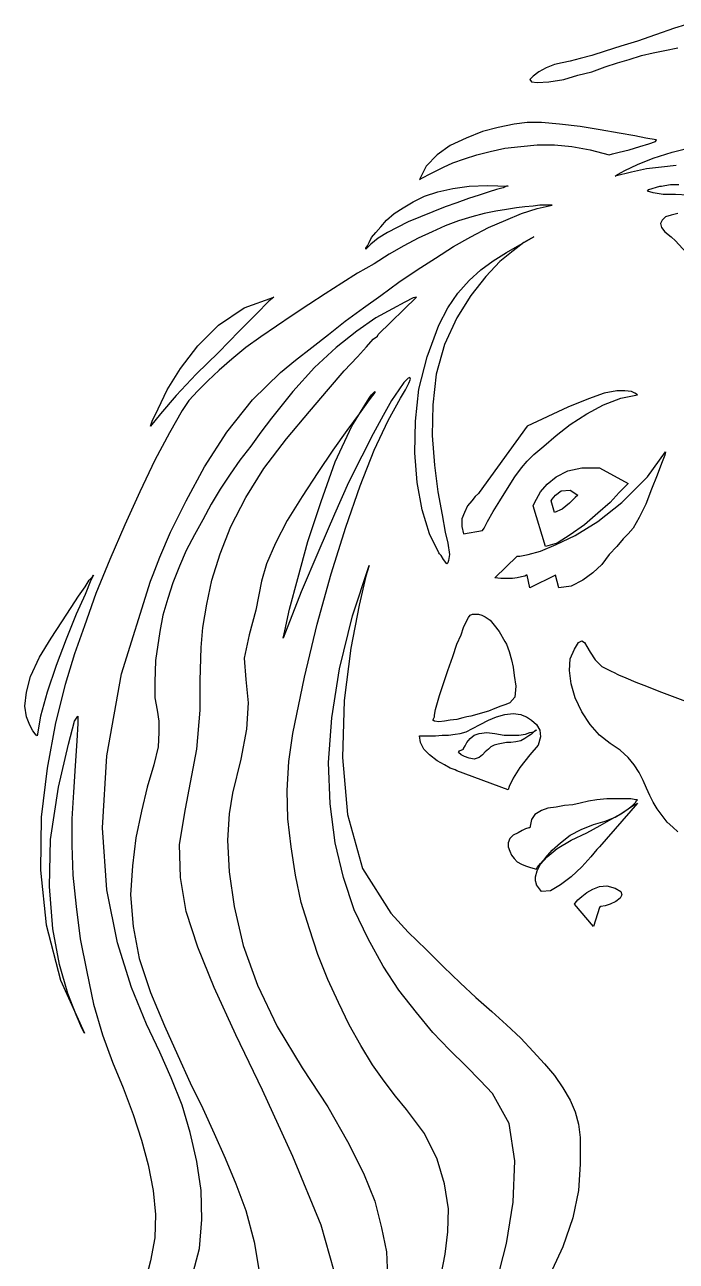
# Model space of a CAD drawing. Header units: millimetres. Extents: x -1542.5 to -1541.47, y 1782.13 to 1783.9.
# Drawn here: x -1542.1528 to -1542.0113, y 1783.5374 to 1783.8058 of the extents above; entities that cross this region are included whole.
import ezdxf

# ---------------------------------------------------------------- set-up
doc = ezdxf.new("R2010")
doc.units = ezdxf.units.MM
doc.header["$LTSCALE"] = 10
doc.layers.add('Humanos', color=2, linetype='Continuous')

msp = doc.modelspace()

# ---------------------------------------------------------------- linework, layer by layer
at = {"layer": 'Humanos'}
for points in [[(-1542.00937, 1783.80578), (-1542.01171, 1783.80507), (-1542.01584, 1783.80362), (-1542.01979, 1783.80219), (-1542.02338, 1783.80111), (-1542.0268, 1783.80003), (-1542.02967, 1783.79913), (-1542.03219, 1783.79842), (-1542.03435, 1783.79787), (-1542.03614, 1783.79751), (-1542.03776, 1783.79716), (-1542.03956, 1783.79644), (-1542.04117, 1783.79554), (-1542.04243, 1783.79464), (-1542.04315, 1783.79392), (-1542.04279, 1783.79338), (-1542.04153, 1783.79321), (-1542.03901, 1783.79338), (-1542.03578, 1783.79392), (-1542.03273, 1783.79482), (-1542.02967, 1783.79554), (-1542.0268, 1783.79662), (-1542.0241, 1783.79751), (-1542.02159, 1783.79823), (-1542.01889, 1783.79913), (-1542.01637, 1783.79967), (-1542.01386, 1783.80022), (-1542.01099, 1783.80075)], [(-1542.01709, 1783.78099), (-1542.01799, 1783.78116), (-1542.02033, 1783.7817), (-1542.02374, 1783.78224), (-1542.02787, 1783.78296), (-1542.03219, 1783.78368), (-1542.03668, 1783.78422), (-1542.04063, 1783.78458), (-1542.04369, 1783.78458), (-1542.04657, 1783.78422), (-1542.04998, 1783.7835), (-1542.05339, 1783.7826), (-1542.05699, 1783.78116), (-1542.0604, 1783.77954), (-1542.06328, 1783.77757), (-1542.06561, 1783.77505), (-1542.06705, 1783.77218), (-1542.06687, 1783.77236), (-1542.06615, 1783.77272), (-1542.06508, 1783.77325), (-1542.06364, 1783.77398), (-1542.06184, 1783.77487), (-1542.05986, 1783.77577), (-1542.05735, 1783.77667), (-1542.05465, 1783.77757), (-1542.05178, 1783.77829), (-1542.04854, 1783.779), (-1542.04512, 1783.77937), (-1542.04153, 1783.77973), (-1542.03776, 1783.77973), (-1542.03399, 1783.77937), (-1542.03003, 1783.77864), (-1542.0259, 1783.77757), (-1542.02518, 1783.77775), (-1542.02374, 1783.77811), (-1542.02159, 1783.77864), (-1542.01925, 1783.77937), (-1542.01727, 1783.7799), (-1542.01584, 1783.78045), (-1542.01565, 1783.7808), (-1542.01709, 1783.78099)], [(-1542.02464, 1783.77289), (-1542.0241, 1783.77325), (-1542.02249, 1783.77415), (-1542.01979, 1783.77541), (-1542.01637, 1783.77685), (-1542.01224, 1783.77811), (-1542.00739, 1783.77937)], [(-1542.01135, 1783.77524), (-1542.01458, 1783.77487), (-1542.01781, 1783.77451), (-1542.02104, 1783.77379), (-1542.02464, 1783.77289)], [(-1542.04783, 1783.77074), (-1542.04818, 1783.77074), (-1542.0489, 1783.77038), (-1542.05034, 1783.77002), (-1542.05196, 1783.76949), (-1542.05411, 1783.76876), (-1542.05645, 1783.76804), (-1542.05897, 1783.76714), (-1542.06148, 1783.76625), (-1542.06418, 1783.76517), (-1542.06687, 1783.76409), (-1542.06957, 1783.76301), (-1542.07191, 1783.76175), (-1542.07406, 1783.76067), (-1542.07604, 1783.75942), (-1542.07766, 1783.75816), (-1542.07873, 1783.75708), (-1542.07873, 1783.75726), (-1542.07837, 1783.7578), (-1542.07801, 1783.75852), (-1542.07747, 1783.7596), (-1542.07658, 1783.76067), (-1542.0755, 1783.76193), (-1542.07424, 1783.76337), (-1542.07262, 1783.76481), (-1542.07065, 1783.76607), (-1542.06849, 1783.76733), (-1542.06597, 1783.76858), (-1542.0631, 1783.76949), (-1542.05986, 1783.7702), (-1542.05627, 1783.77074), (-1542.05232, 1783.77092), (-1542.04783, 1783.77074)], [(-1542.00884, 1783.76876), (-1542.01153, 1783.76894), (-1542.01422, 1783.76894), (-1542.01637, 1783.7693), (-1542.01763, 1783.76966), (-1542.01727, 1783.77002), (-1542.01494, 1783.77074)], [(-1542.01494, 1783.77074), (-1542.01458, 1783.77074), (-1542.01386, 1783.77092), (-1542.01261, 1783.7711), (-1542.01081, 1783.7711)], [(-1542.0383, 1783.76661), (-1542.03848, 1783.76661), (-1542.03901, 1783.76661), (-1542.03992, 1783.76661), (-1542.04099, 1783.76661), (-1542.04243, 1783.76643), (-1542.04423, 1783.76625), (-1542.04602, 1783.76607), (-1542.04818, 1783.76571), (-1542.05052, 1783.76535), (-1542.05303, 1783.76481), (-1542.05573, 1783.76409), (-1542.0586, 1783.76319), (-1542.06148, 1783.76212), (-1542.06435, 1783.76086), (-1542.06741, 1783.75942), (-1542.07047, 1783.7578), (-1542.0737, 1783.75601), (-1542.07694, 1783.75385), (-1542.08053, 1783.75187), (-1542.08395, 1783.74971), (-1542.08754, 1783.74738), (-1542.09113, 1783.74504), (-1542.09473, 1783.7427), (-1542.09814, 1783.74037), (-1542.10156, 1783.73803), (-1542.1048, 1783.73569), (-1542.10785, 1783.73318), (-1542.11055, 1783.73084), (-1542.11306, 1783.72851), (-1542.11521, 1783.72635), (-1542.11719, 1783.72419), (-1542.11863, 1783.72204), (-1542.12132, 1783.71718), (-1542.12456, 1783.71126), (-1542.12779, 1783.70443), (-1542.13103, 1783.69724), (-1542.13427, 1783.68969), (-1542.13732, 1783.68232), (-1542.13983, 1783.67532), (-1542.14199, 1783.6692), (-1542.14397, 1783.66256), (-1542.14613, 1783.65429), (-1542.14792, 1783.6444), (-1542.14918, 1783.6338), (-1542.14936, 1783.6223), (-1542.1481, 1783.61044), (-1542.14504, 1783.59839), (-1542.13983, 1783.58689), (-1542.14038, 1783.58797), (-1542.14164, 1783.59085), (-1542.14343, 1783.59552), (-1542.14523, 1783.60181), (-1542.14666, 1783.60954), (-1542.14739, 1783.61871), (-1542.1472, 1783.62895), (-1542.14541, 1783.64027), (-1542.14325, 1783.64961), (-1542.14199, 1783.65465), (-1542.14127, 1783.65572), (-1542.14127, 1783.6541), (-1542.14145, 1783.65034), (-1542.14181, 1783.64494), (-1542.14217, 1783.63919), (-1542.14253, 1783.63344), (-1542.14253, 1783.62769), (-1542.14235, 1783.62122), (-1542.14164, 1783.61439), (-1542.14074, 1783.60738), (-1542.13929, 1783.60019), (-1542.13786, 1783.59318), (-1542.13588, 1783.58653), (-1542.13373, 1783.58061), (-1542.13139, 1783.57503), (-1542.12923, 1783.56928), (-1542.12743, 1783.56371), (-1542.126, 1783.55832), (-1542.12492, 1783.55275), (-1542.12438, 1783.54754), (-1542.12456, 1783.54251), (-1542.12546, 1783.53747), (-1542.12672, 1783.5328)], [(-1542.11647, 1783.53388), (-1542.11486, 1783.54017), (-1542.11431, 1783.54646), (-1542.1145, 1783.55275), (-1542.1154, 1783.55904), (-1542.11683, 1783.56533), (-1542.11863, 1783.57126), (-1542.12096, 1783.57719), (-1542.12348, 1783.58276), (-1542.12636, 1783.58887), (-1542.12959, 1783.59678), (-1542.13265, 1783.60649), (-1542.13498, 1783.61799), (-1542.13588, 1783.63147), (-1542.13498, 1783.6471), (-1542.13175, 1783.66489), (-1542.12546, 1783.68502), (-1542.12492, 1783.68645), (-1542.12348, 1783.69023), (-1542.12115, 1783.69562), (-1542.11773, 1783.70245), (-1542.11378, 1783.70981), (-1542.10893, 1783.71737), (-1542.10335, 1783.72438), (-1542.09724, 1783.7303), (-1542.09401, 1783.733), (-1542.09042, 1783.73569), (-1542.08682, 1783.73857), (-1542.08322, 1783.74145), (-1542.07927, 1783.74432), (-1542.0755, 1783.74702), (-1542.07155, 1783.74989), (-1542.06759, 1783.75259), (-1542.06364, 1783.75511), (-1542.05969, 1783.75762), (-1542.05591, 1783.75977), (-1542.05213, 1783.76175), (-1542.04836, 1783.76337), (-1542.04495, 1783.76481), (-1542.04153, 1783.76589), (-1542.0383, 1783.76661)], [(-1542.01099, 1783.76481), (-1542.01243, 1783.76445), (-1542.01369, 1783.76409), (-1542.01439, 1783.76337), (-1542.01476, 1783.76265), (-1542.01458, 1783.76175), (-1542.01386, 1783.76086), (-1542.01243, 1783.75977)], [(-1542.06112, 1783.68879), (-1542.06184, 1783.68969), (-1542.06238, 1783.69059), (-1542.06274, 1783.69095), (-1542.06292, 1783.69113), (-1542.0649, 1783.69526), (-1542.06651, 1783.70047), (-1542.06759, 1783.70641), (-1542.06813, 1783.71287), (-1542.06795, 1783.7197), (-1542.06723, 1783.72671), (-1542.06544, 1783.73372), (-1542.06292, 1783.74054), (-1542.06095, 1783.74432), (-1542.05879, 1783.74755), (-1542.05627, 1783.75026), (-1542.05375, 1783.75259), (-1542.05106, 1783.75456), (-1542.04818, 1783.75637), (-1542.04531, 1783.75798), (-1542.04225, 1783.75977), (-1542.04279, 1783.75942), (-1542.04441, 1783.75852), (-1542.04674, 1783.75672), (-1542.04962, 1783.75439), (-1542.05268, 1783.75115), (-1542.05591, 1783.74702), (-1542.05897, 1783.74216), (-1542.06166, 1783.73641), (-1542.06346, 1783.72994), (-1542.06418, 1783.72329), (-1542.06435, 1783.71665), (-1542.06382, 1783.71018), (-1542.0631, 1783.70443), (-1542.0622, 1783.6994), (-1542.06148, 1783.69562), (-1542.06095, 1783.69329), (-1542.06058, 1783.69077), (-1542.06076, 1783.68951), (-1542.06095, 1783.68897), (-1542.06112, 1783.68879)], [(-1542.01243, 1783.75977), (-1542.01153, 1783.75888), (-1542.00919, 1783.75637)], [(-1542.07604, 1783.73857), (-1542.06777, 1783.74666), (-1542.06849, 1783.74648), (-1542.07029, 1783.74558), (-1542.07298, 1783.74414), (-1542.07658, 1783.74216), (-1542.08071, 1783.73929), (-1542.0852, 1783.73569), (-1542.08988, 1783.73139), (-1542.09455, 1783.72617), (-1542.09689, 1783.72329), (-1542.09922, 1783.72042), (-1542.10156, 1783.71737), (-1542.10371, 1783.71431), (-1542.10605, 1783.71126), (-1542.1082, 1783.7082), (-1542.11036, 1783.70496), (-1542.11234, 1783.70173), (-1542.11414, 1783.69831), (-1542.11593, 1783.69508), (-1542.11773, 1783.69167), (-1542.11917, 1783.68825), (-1542.12061, 1783.68466), (-1542.12168, 1783.68124), (-1542.12277, 1783.67765), (-1542.12348, 1783.67406), (-1542.12438, 1783.66776), (-1542.12456, 1783.66309), (-1542.12456, 1783.65968), (-1542.12402, 1783.65698), (-1542.12366, 1783.65465), (-1542.12366, 1783.65213), (-1542.12384, 1783.64908), (-1542.12474, 1783.64512), (-1542.12618, 1783.64027), (-1542.12743, 1783.63506), (-1542.12869, 1783.62931), (-1542.12941, 1783.6232), (-1542.12978, 1783.6169), (-1542.12923, 1783.61008), (-1542.12797, 1783.60307), (-1542.12546, 1783.5957), (-1542.12241, 1783.58851), (-1542.11953, 1783.58204), (-1542.11683, 1783.57611), (-1542.11414, 1783.57054), (-1542.11162, 1783.56515), (-1542.10929, 1783.55976), (-1542.10695, 1783.55418), (-1542.1048, 1783.54843), (-1542.10299, 1783.54161), (-1542.10156, 1783.53298)], [(-1542.12546, 1783.71862), (-1542.1251, 1783.7197), (-1542.12384, 1783.7224), (-1542.12186, 1783.72653), (-1542.11899, 1783.7312), (-1542.11521, 1783.73605), (-1542.11072, 1783.74054), (-1542.10515, 1783.74432), (-1542.09868, 1783.74666), (-1542.09976, 1783.74576), (-1542.10245, 1783.74306), (-1542.10623, 1783.73929), (-1542.11072, 1783.73462), (-1542.11557, 1783.72994), (-1542.11989, 1783.72528), (-1542.1233, 1783.72132), (-1542.12546, 1783.71862)], [(-1542.08467, 1783.5319), (-1542.08844, 1783.5452), (-1542.09455, 1783.56012), (-1542.1012, 1783.5745), (-1542.10695, 1783.58653), (-1542.11162, 1783.59678), (-1542.11521, 1783.60559), (-1542.11773, 1783.61331), (-1542.11899, 1783.62068), (-1542.11917, 1783.62787), (-1542.11791, 1783.6356), (-1542.1154, 1783.64854), (-1542.11468, 1783.65698), (-1542.11468, 1783.66345), (-1542.1145, 1783.67064), (-1542.11414, 1783.67495), (-1542.11324, 1783.67998), (-1542.11216, 1783.6852), (-1542.11036, 1783.69095), (-1542.10803, 1783.69688), (-1542.1048, 1783.70317), (-1542.10084, 1783.70946), (-1542.09598, 1783.71593), (-1542.09095, 1783.72186), (-1542.08682, 1783.72671), (-1542.08341, 1783.73066), (-1542.08053, 1783.73372), (-1542.07856, 1783.73588), (-1542.07711, 1783.7375), (-1542.07622, 1783.73821), (-1542.07604, 1783.73857)], [(-1542.06238, 1783.53442), (-1542.06148, 1783.53891), (-1542.06095, 1783.54377), (-1542.06076, 1783.5488), (-1542.06166, 1783.55418), (-1542.06328, 1783.55958), (-1542.06597, 1783.56515), (-1542.06993, 1783.57036), (-1542.07226, 1783.57324), (-1542.07478, 1783.57647), (-1542.0773, 1783.58006), (-1542.07982, 1783.5842), (-1542.08233, 1783.58869), (-1542.08467, 1783.59354), (-1542.087, 1783.59858), (-1542.08916, 1783.60397), (-1542.09095, 1783.60954), (-1542.09275, 1783.61529), (-1542.09401, 1783.62122), (-1542.09491, 1783.62733), (-1542.09563, 1783.63344), (-1542.09581, 1783.63955), (-1542.09545, 1783.64584), (-1542.09455, 1783.65195), (-1542.09203, 1783.66417), (-1542.08933, 1783.67567), (-1542.08628, 1783.68663), (-1542.08305, 1783.6967), (-1542.07999, 1783.70568), (-1542.07694, 1783.71341), (-1542.07388, 1783.71988), (-1542.07119, 1783.72473), (-1542.0701, 1783.72653), (-1542.06939, 1783.72797), (-1542.06903, 1783.72887), (-1542.06921, 1783.72923), (-1542.06957, 1783.72904), (-1542.07047, 1783.72815), (-1542.07155, 1783.72653), (-1542.07316, 1783.72419), (-1542.07496, 1783.72096), (-1542.07711, 1783.71701), (-1542.07963, 1783.71216), (-1542.08251, 1783.70641), (-1542.08557, 1783.69957), (-1542.08897, 1783.69167), (-1542.09275, 1783.68268), (-1542.0967, 1783.67262), (-1542.09634, 1783.67423), (-1542.09527, 1783.67891), (-1542.09347, 1783.68556), (-1542.09131, 1783.69364), (-1542.08844, 1783.70227), (-1542.08538, 1783.7109), (-1542.08179, 1783.71862), (-1542.07801, 1783.72473), (-1542.07783, 1783.72491), (-1542.07747, 1783.72545), (-1542.07711, 1783.72581), (-1542.07676, 1783.72617), (-1542.07676, 1783.72599), (-1542.0773, 1783.72528), (-1542.07837, 1783.72383), (-1542.08017, 1783.72132), (-1542.08287, 1783.71772), (-1542.08592, 1783.71341), (-1542.08916, 1783.70856), (-1542.09257, 1783.70335), (-1542.09581, 1783.69814), (-1542.09832, 1783.69329), (-1542.1003, 1783.68879), (-1542.10138, 1783.68502), (-1542.10264, 1783.67872), (-1542.10407, 1783.67333), (-1542.10515, 1783.66831), (-1542.1048, 1783.66363), (-1542.10425, 1783.6586), (-1542.10461, 1783.65285), (-1542.10587, 1783.64638), (-1542.10767, 1783.63901), (-1542.10839, 1783.63452), (-1542.10875, 1783.62876), (-1542.10839, 1783.62194), (-1542.10731, 1783.61439), (-1542.10533, 1783.60594), (-1542.10228, 1783.59732), (-1542.09796, 1783.58833), (-1542.09257, 1783.57935), (-1542.087, 1783.5709), (-1542.08269, 1783.56335), (-1542.07927, 1783.55653), (-1542.07676, 1783.55042), (-1542.07532, 1783.54467), (-1542.07424, 1783.53945), (-1542.07406, 1783.53424)], [(-1542.05753, 1783.69526), (-1542.05339, 1783.69598), (-1542.05303, 1783.69652), (-1542.05232, 1783.69795), (-1542.05106, 1783.70011), (-1542.04962, 1783.70245), (-1542.048, 1783.70515), (-1542.04638, 1783.70766), (-1542.04495, 1783.70964), (-1542.04369, 1783.71107), (-1542.04225, 1783.71252), (-1542.0401, 1783.71431), (-1542.0374, 1783.71665), (-1542.03435, 1783.71898), (-1542.03075, 1783.72132), (-1542.02715, 1783.72329), (-1542.02338, 1783.72473), (-1542.01979, 1783.72545), (-1542.01997, 1783.72563), (-1542.02033, 1783.72581), (-1542.02104, 1783.72617), (-1542.02249, 1783.72635), (-1542.02428, 1783.72635), (-1542.02698, 1783.72581), (-1542.03039, 1783.72455), (-1542.03488, 1783.72276), (-1542.04369, 1783.71862), (-1542.05411, 1783.70425), (-1542.05429, 1783.70406), (-1542.05501, 1783.70335), (-1542.05573, 1783.70245), (-1542.05663, 1783.70137), (-1542.05735, 1783.69993), (-1542.05789, 1783.6985), (-1542.05789, 1783.69688), (-1542.05753, 1783.69526)], [(-1542.0507, 1783.68573), (-1542.04585, 1783.69041), (-1542.04531, 1783.69041), (-1542.04351, 1783.69077), (-1542.04082, 1783.69149), (-1542.0374, 1783.69293), (-1542.03326, 1783.6949), (-1542.02841, 1783.69795), (-1542.0232, 1783.70209), (-1542.01763, 1783.70766), (-1542.01369, 1783.71305), (-1542.01386, 1783.71233), (-1542.01458, 1783.71054), (-1542.01548, 1783.70802), (-1542.01674, 1783.70496), (-1542.01799, 1783.70173), (-1542.01943, 1783.69885), (-1542.02069, 1783.69652), (-1542.02176, 1783.69526), (-1542.02285, 1783.69418), (-1542.02428, 1783.69256), (-1542.0259, 1783.69077), (-1542.02751, 1783.68861), (-1542.02949, 1783.68681), (-1542.03165, 1783.6852), (-1542.03416, 1783.68394), (-1542.03686, 1783.68358), (-1542.03758, 1783.68628), (-1542.04315, 1783.68358), (-1542.04369, 1783.68628), (-1542.04387, 1783.68628), (-1542.04423, 1783.68609), (-1542.04495, 1783.68592), (-1542.04585, 1783.68573), (-1542.04693, 1783.68556), (-1542.04818, 1783.68556), (-1542.04944, 1783.68556), (-1542.0507, 1783.68573)], [(-1542.03974, 1783.69256), (-1542.04243, 1783.70137), (-1542.04225, 1783.70173), (-1542.04172, 1783.70281), (-1542.04082, 1783.70443), (-1542.03937, 1783.70605), (-1542.0374, 1783.70766), (-1542.03488, 1783.70892), (-1542.03183, 1783.70964), (-1542.02805, 1783.70964), (-1542.02176, 1783.70622), (-1542.0223, 1783.70568), (-1542.02374, 1783.70425), (-1542.02572, 1783.70209), (-1542.02841, 1783.69975), (-1542.03129, 1783.69724), (-1542.03435, 1783.69508), (-1542.03722, 1783.69329), (-1542.03974, 1783.69256)], [(-1542.03776, 1783.69993), (-1542.03848, 1783.70245), (-1542.0383, 1783.70281), (-1542.03758, 1783.7037), (-1542.03632, 1783.7046), (-1542.03435, 1783.70479), (-1542.03273, 1783.7037), (-1542.03326, 1783.70317), (-1542.03452, 1783.70191), (-1542.03614, 1783.70065), (-1542.03776, 1783.69993)], [(-1542.15008, 1783.65141), (-1542.15026, 1783.65159), (-1542.15098, 1783.65249), (-1542.1517, 1783.65374), (-1542.15241, 1783.65555), (-1542.15277, 1783.65788), (-1542.15241, 1783.66094), (-1542.15152, 1783.66435), (-1542.14954, 1783.66848), (-1542.14702, 1783.67262), (-1542.14469, 1783.67621), (-1542.14271, 1783.67927), (-1542.14109, 1783.68178), (-1542.13966, 1783.68376), (-1542.13876, 1783.6852), (-1542.13804, 1783.68592), (-1542.13786, 1783.68628), (-1542.1384, 1783.6852), (-1542.13966, 1783.68214), (-1542.14164, 1783.67783), (-1542.14379, 1783.67244), (-1542.14594, 1783.66669), (-1542.14792, 1783.66094), (-1542.14936, 1783.65572), (-1542.15008, 1783.65141)], [(-1542.05034, 1783.5328), (-1542.04818, 1783.54125), (-1542.04674, 1783.55023), (-1542.04638, 1783.55922), (-1542.04764, 1783.5673), (-1542.05124, 1783.57378), (-1542.05394, 1783.57665), (-1542.05699, 1783.57971), (-1542.06058, 1783.5833), (-1542.06418, 1783.58707), (-1542.06777, 1783.59139), (-1542.07155, 1783.59624), (-1542.07496, 1783.60145), (-1542.0782, 1783.60738), (-1542.08125, 1783.61367), (-1542.08358, 1783.62068), (-1542.08538, 1783.62823), (-1542.08646, 1783.63668), (-1542.08682, 1783.64566), (-1542.0861, 1783.65536), (-1542.08448, 1783.66597), (-1542.08161, 1783.67747), (-1542.07801, 1783.68843), (-1542.07873, 1783.68609), (-1542.08017, 1783.67981), (-1542.08197, 1783.67046), (-1542.08341, 1783.65914), (-1542.08377, 1783.64674), (-1542.08269, 1783.63434), (-1542.07945, 1783.62266), (-1542.07334, 1783.61295), (-1542.06957, 1783.60882), (-1542.06561, 1783.60504), (-1542.06184, 1783.60127), (-1542.05824, 1783.59786), (-1542.05484, 1783.59463), (-1542.05142, 1783.59157), (-1542.04818, 1783.58869), (-1542.04512, 1783.58581), (-1542.04243, 1783.58294), (-1542.03992, 1783.58025), (-1542.03776, 1783.57773), (-1542.03597, 1783.57503), (-1542.03435, 1783.57234), (-1542.03326, 1783.56982), (-1542.03255, 1783.56713), (-1542.03219, 1783.56425), (-1542.03219, 1783.5585), (-1542.03255, 1783.55275), (-1542.03381, 1783.54682), (-1542.03597, 1783.54053), (-1542.0392, 1783.53352)], [(-1542.04674, 1783.66633), (-1542.04657, 1783.66453), (-1542.04621, 1783.6622), (-1542.04638, 1783.65985), (-1542.04747, 1783.6586), (-1542.04836, 1783.65824), (-1542.04944, 1783.65788), (-1542.0507, 1783.65734), (-1542.05213, 1783.6568), (-1542.05339, 1783.65645), (-1542.05465, 1783.65609), (-1542.05591, 1783.65572), (-1542.05681, 1783.65555), (-1542.05771, 1783.65536), (-1542.05897, 1783.655), (-1542.0604, 1783.65483), (-1542.06166, 1783.65465), (-1542.06292, 1783.65447), (-1542.06382, 1783.65465), (-1542.06418, 1783.65483), (-1542.06382, 1783.65555), (-1542.06382, 1783.6559), (-1542.06364, 1783.65716), (-1542.06274, 1783.66022), (-1542.06095, 1783.66561), (-1542.05986, 1783.66866), (-1542.05897, 1783.67136), (-1542.05807, 1783.67333), (-1542.05753, 1783.67495), (-1542.05699, 1783.67621), (-1542.05645, 1783.67711), (-1542.05609, 1783.67765), (-1542.05555, 1783.67783), (-1542.05501, 1783.67783), (-1542.05429, 1783.67783), (-1542.05358, 1783.67765), (-1542.05285, 1783.67729), (-1542.05178, 1783.67657), (-1542.05088, 1783.67549), (-1542.0498, 1783.67406), (-1542.04854, 1783.6719), (-1542.04818, 1783.67136), (-1542.04764, 1783.66974), (-1542.0471, 1783.66795), (-1542.04674, 1783.66633)], [(-1542.01099, 1783.63057), (-1542.01207, 1783.63164), (-1542.01333, 1783.63272), (-1542.01439, 1783.63416), (-1542.01548, 1783.6356), (-1542.01637, 1783.63703), (-1542.01709, 1783.63847), (-1542.01781, 1783.64009), (-1542.01853, 1783.64171), (-1542.01943, 1783.6435), (-1542.02051, 1783.64512), (-1542.02176, 1783.64674), (-1542.02356, 1783.64835), (-1542.02572, 1783.64979), (-1542.02805, 1783.65159), (-1542.03003, 1783.65393), (-1542.03183, 1783.65662), (-1542.03326, 1783.65968), (-1542.03416, 1783.66273), (-1542.03452, 1783.66561), (-1542.03435, 1783.66812), (-1542.03345, 1783.67028), (-1542.03255, 1783.67172), (-1542.03183, 1783.67208), (-1542.03129, 1783.67172), (-1542.03075, 1783.67082), (-1542.03003, 1783.66957), (-1542.02896, 1783.66795), (-1542.02751, 1783.66651), (-1542.02536, 1783.66543), (-1542.025, 1783.66525), (-1542.02392, 1783.66471), (-1542.0223, 1783.66399), (-1542.02014, 1783.66309), (-1542.01781, 1783.6622), (-1542.01512, 1783.66111), (-1542.01224, 1783.66004), (-1542.00937, 1783.65896)], [(-1542.04315, 1783.64728), (-1542.04531, 1783.64459), (-1542.04674, 1783.64224), (-1542.04764, 1783.64045), (-1542.04783, 1783.63973), (-1542.05897, 1783.64386), (-1542.05933, 1783.64404), (-1542.0604, 1783.6444), (-1542.06166, 1783.64512), (-1542.06328, 1783.64602), (-1542.0649, 1783.64728), (-1542.06615, 1783.64854), (-1542.06687, 1783.64997), (-1542.06705, 1783.65141), (-1542.06687, 1783.65141), (-1542.06597, 1783.65141), (-1542.0649, 1783.65141), (-1542.06364, 1783.65141), (-1542.0622, 1783.65159), (-1542.06076, 1783.65159), (-1542.05933, 1783.65177), (-1542.05824, 1783.65195), (-1542.05699, 1783.65231), (-1542.05555, 1783.65303), (-1542.05394, 1783.65393), (-1542.05213, 1783.65483), (-1542.05034, 1783.65555), (-1542.04854, 1783.65609), (-1542.04674, 1783.65626), (-1542.04512, 1783.65609), (-1542.04477, 1783.6559), (-1542.04387, 1783.65555), (-1542.04279, 1783.65483), (-1542.04172, 1783.65393), (-1542.04099, 1783.65267), (-1542.04082, 1783.65123), (-1542.04135, 1783.64944), (-1542.04315, 1783.64728)], [(-1542.05753, 1783.64854), (-1542.05753, 1783.64872), (-1542.05717, 1783.64925), (-1542.05681, 1783.64997), (-1542.05609, 1783.65087), (-1542.05519, 1783.65159), (-1542.05411, 1783.65195), (-1542.05249, 1783.65213), (-1542.0507, 1783.65195), (-1542.04872, 1783.65159), (-1542.04693, 1783.65159), (-1542.04549, 1783.65159), (-1542.04405, 1783.65177), (-1542.04315, 1783.65213), (-1542.04225, 1783.65231), (-1542.04189, 1783.65267), (-1542.04172, 1783.65267), (-1542.04189, 1783.65249), (-1542.04225, 1783.65231), (-1542.04279, 1783.65177), (-1542.04333, 1783.65141), (-1542.04423, 1783.65087), (-1542.04512, 1783.65034), (-1542.04621, 1783.65015), (-1542.04728, 1783.64997), (-1542.04818, 1783.64997), (-1542.04926, 1783.64979), (-1542.04998, 1783.64961), (-1542.05088, 1783.64944), (-1542.0516, 1783.64908), (-1542.05213, 1783.64854), (-1542.05285, 1783.64799), (-1542.05339, 1783.64728), (-1542.05411, 1783.64674), (-1542.05519, 1783.64638), (-1542.05627, 1783.64656), (-1542.05735, 1783.64692), (-1542.05807, 1783.64728), (-1542.0586, 1783.64782), (-1542.05843, 1783.64818), (-1542.05753, 1783.64854)], [(-1542.04172, 1783.62248), (-1542.04153, 1783.62284), (-1542.04082, 1783.62374), (-1542.03974, 1783.62499), (-1542.0383, 1783.62661), (-1542.0365, 1783.62823), (-1542.03435, 1783.62985), (-1542.03201, 1783.6311), (-1542.02931, 1783.63218), (-1542.0268, 1783.6329), (-1542.02464, 1783.6338), (-1542.02302, 1783.6347), (-1542.02176, 1783.6356), (-1542.02087, 1783.63632), (-1542.02014, 1783.63703), (-1542.01997, 1783.63739), (-1542.01979, 1783.63758), (-1542.02014, 1783.63758), (-1542.02123, 1783.63775), (-1542.02266, 1783.63775), (-1542.02446, 1783.63775), (-1542.02644, 1783.63775), (-1542.0286, 1783.63758), (-1542.03039, 1783.63722), (-1542.03219, 1783.63685), (-1542.03381, 1783.63649), (-1542.0356, 1783.63632), (-1542.0374, 1783.63596), (-1542.0392, 1783.63577), (-1542.04063, 1783.63524), (-1542.04207, 1783.63434), (-1542.04279, 1783.63326), (-1542.04315, 1783.63147), (-1542.04333, 1783.63147), (-1542.04405, 1783.63128), (-1542.04477, 1783.63092), (-1542.04567, 1783.63038), (-1542.04674, 1783.62985), (-1542.04747, 1783.62912), (-1542.04783, 1783.62823), (-1542.04783, 1783.62733), (-1542.04747, 1783.62643), (-1542.0471, 1783.62553), (-1542.04657, 1783.62481), (-1542.04585, 1783.6241), (-1542.04495, 1783.62356), (-1542.04405, 1783.6232), (-1542.04297, 1783.62284), (-1542.04172, 1783.62248)], [(-1542.04172, 1783.61906), (-1542.04172, 1783.61924), (-1542.04189, 1783.61996), (-1542.04189, 1783.62086), (-1542.04153, 1783.62212), (-1542.04082, 1783.62356), (-1542.03937, 1783.62517), (-1542.03722, 1783.62697), (-1542.03416, 1783.62876), (-1542.03075, 1783.63038), (-1542.02787, 1783.632), (-1542.02536, 1783.63344), (-1542.02338, 1783.63452), (-1542.02176, 1783.6356), (-1542.02069, 1783.63632), (-1542.01997, 1783.63668), (-1542.01979, 1783.63685), (-1542.02805, 1783.62733), (-1542.0286, 1783.62679), (-1542.02986, 1783.62517), (-1542.03183, 1783.62301), (-1542.03416, 1783.62086), (-1542.0365, 1783.61906), (-1542.03866, 1783.6178), (-1542.04063, 1783.61762), (-1542.04172, 1783.61906)], [(-1542.03345, 1783.61493), (-1542.03326, 1783.61511), (-1542.03273, 1783.61583), (-1542.03183, 1783.61655), (-1542.03075, 1783.61745), (-1542.02949, 1783.61816), (-1542.02805, 1783.61871), (-1542.02644, 1783.61888), (-1542.02464, 1783.61835), (-1542.02338, 1783.61762), (-1542.0232, 1783.6169), (-1542.02356, 1783.61619), (-1542.02446, 1783.61547), (-1542.02572, 1783.61493), (-1542.0268, 1783.61457), (-1542.0277, 1783.61439), (-1542.02805, 1783.61421), (-1542.02931, 1783.61008), (-1542.03345, 1783.61493)]]:
    msp.add_lwpolyline(points, dxfattribs=at)

doc.saveas('drawing.dxf')
